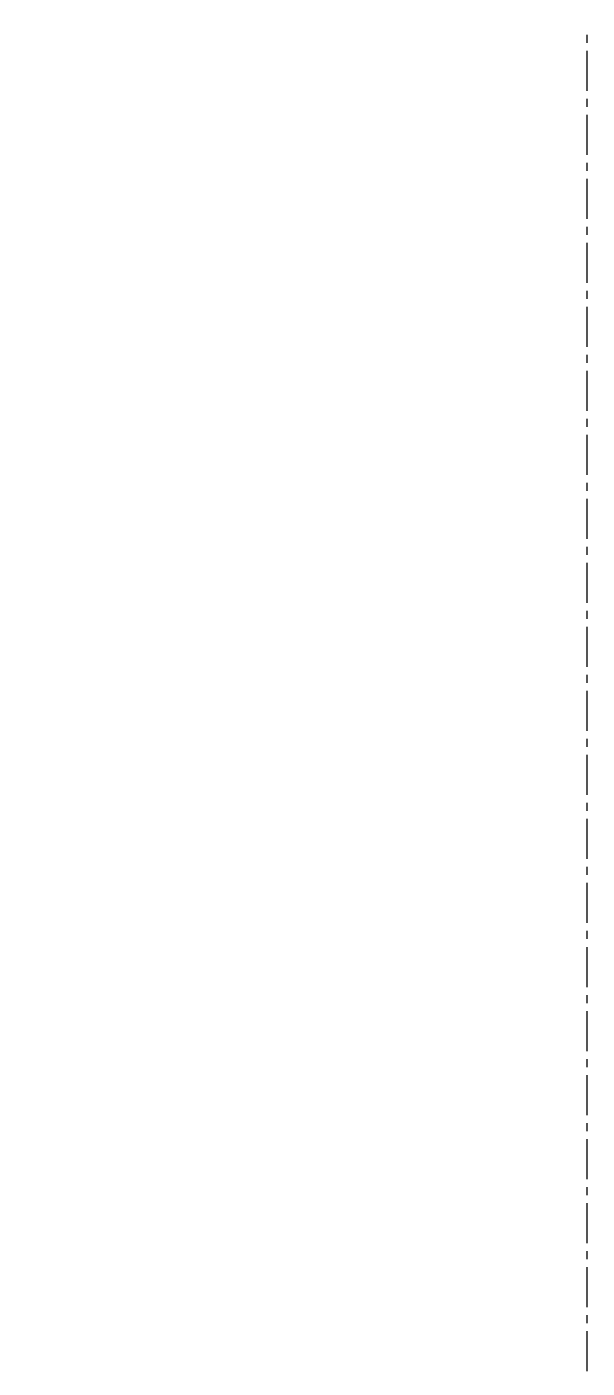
# Model space of a CAD drawing. Extents: x -662 to 7167, y -426 to 2826.
# Drawn here: x -426.2 to -251.2, y 1755.9 to 2175 of the extents above; entities that cross this region are included whole.
import ezdxf
from ezdxf.enums import TextEntityAlignment as Align

# ---------------------------------------------------------------- set-up
doc = ezdxf.new("R2010")
doc.units = 0
doc.header["$LTSCALE"] = 10
doc.linetypes.add('G02-1-PRDXXXX-E-MET-01-P01-01$0$CENTER', pattern=[2, 1.25, -0.25, 0.25, -0.25])
doc.layers.add('(OPTION 3)', color=255, linetype='Continuous')
doc.layers.add('G02-1-PRDXXXX-E-MET-01-P01-01$0$CL_CABLE TRAY', color=200, linetype='G02-1-PRDXXXX-E-MET-01-P01-01$0$CENTER')
doc.styles.add('G02-1-PRDXXXX-E-MET-01-P01-01$0$Standard', font='Franklin%20Gothic%20Medium%20Cond%20Regular.ttf')
doc.styles.add('G02-1-PRDXXXX-M-MPIP-01-P01-01 (OPTION 3)$0$Scovan Standard', font='Franklin%20Gothic%20Medium%20Cond%20Regular.ttf', dxfattribs={"height": 2.5})

# ---------------------------------------------------------------- blocks, each defined once
blk = doc.blocks.new('G02-1-PRDXXXX-M-MPIP-01-P01-01 (OPTION 3)$0$SKID-MODULE-NOZZLE-89')
at = {"layer": 'DEFPOINTS', "extrusion": (-1, 0, -1.83697e-16), "style": 'G02-1-PRDXXXX-M-MPIP-01-P01-01 (OPTION 3)$0$Scovan Standard', "width": 0.8}
for tag, p in [('NOZZLE_ELEVATION', (0, -8, 1.5)), ('NOZZLE_NORTHING', (0, 0, 1.5)), ('NOZZLE_EASTING', (0, -4, 1.5)), ('NOZZLE_RATING', (0, 4, 1.5)), ('NOZZLE_LINE#', (0, -12, 1.5)), ('NOZZLE_SIZE', (0, 8, 1.5)), ('NOZZLE_TAG', (0, 12, 1.5))]:
    blk.add_attdef(tag, text='', height=2.5, dxfattribs=at).set_placement(p, align=Align.MIDDLE_CENTER)

msp = doc.modelspace()

# ---------------------------------------------------------------- linework, layer by layer
at = {"layer": 'G02-1-PRDXXXX-E-MET-01-P01-01$0$CL_CABLE TRAY'}
for p, q in [((-251.2, 75, 2670.19), (-251.2, 2175, 2670.19)), ((-251.2, 75, 230.19), (-251.2, 2175, 230.19)), ((-251.2, 2056.53, 2527.54), (-251.2, 2056.53, 527.54))]:
    msp.add_line(p, q, dxfattribs=at)

# ---------------------------------------------------------------- block references
at = {"layer": '(OPTION 3)'}
ref = msp.add_blockref('G02-1-PRDXXXX-M-MPIP-01-P01-01 (OPTION 3)$0$SKID-MODULE-NOZZLE-89', (-280, 1945, 3094.45), dxfattribs=at)
ref.add_attrib('NOZZLE_TAG', 'N11', dxfattribs={"layer": 'DEFPOINTS', "extrusion": (-1, 0, -1.83697e-16), "height": 2.5, "style": 'G02-1-PRDXXXX-M-MPIP-01-P01-01 (OPTION 3)$0$Scovan Standard', "width": 0.8}).set_placement((-1945, 3106.45, 281.5), align=Align.MIDDLE_CENTER)
ref.add_attrib('NOZZLE_SIZE', '89', dxfattribs={"layer": 'DEFPOINTS', "extrusion": (-1, 0, -1.83697e-16), "height": 2.5, "style": 'G02-1-PRDXXXX-M-MPIP-01-P01-01 (OPTION 3)$0$Scovan Standard', "width": 0.8}).set_placement((-1945, 3102.45, 281.5), align=Align.MIDDLE_CENTER)
ref.add_attrib('NOZZLE_RATING', 'CL600', dxfattribs={"layer": 'DEFPOINTS', "extrusion": (-1, 0, -1.83697e-16), "height": 2.5, "style": 'G02-1-PRDXXXX-M-MPIP-01-P01-01 (OPTION 3)$0$Scovan Standard', "width": 0.8}).set_placement((-1945, 3098.45, 281.5), align=Align.MIDDLE_CENTER)
ref.add_attrib('NOZZLE_NORTHING', 'N 1+945', dxfattribs={"layer": 'DEFPOINTS', "extrusion": (-1, 0, -1.83697e-16), "height": 2.5, "style": 'G02-1-PRDXXXX-M-MPIP-01-P01-01 (OPTION 3)$0$Scovan Standard', "width": 0.8}).set_placement((-1945, 3094.45, 281.5), align=Align.MIDDLE_CENTER)
ref.add_attrib('NOZZLE_EASTING', 'E -0+280', dxfattribs={"layer": 'DEFPOINTS', "extrusion": (-1, 0, -1.83697e-16), "height": 2.5, "style": 'G02-1-PRDXXXX-M-MPIP-01-P01-01 (OPTION 3)$0$Scovan Standard', "width": 0.8}).set_placement((-1945, 3090.45, 281.5), align=Align.MIDDLE_CENTER)
ref.add_attrib('NOZZLE_ELEVATION', '3.094M', dxfattribs={"layer": 'DEFPOINTS', "extrusion": (-1, 0, -1.83697e-16), "height": 2.5, "style": 'G02-1-PRDXXXX-M-MPIP-01-P01-01 (OPTION 3)$0$Scovan Standard', "width": 0.8}).set_placement((-1945, 3086.45, 281.5), align=Align.MIDDLE_CENTER)
ref.add_attrib('NOZZLE_LINE#', '89-PG-C1C5-P0104', dxfattribs={"layer": 'DEFPOINTS', "extrusion": (-1, 0, -1.83697e-16), "height": 2.5, "style": 'G02-1-PRDXXXX-M-MPIP-01-P01-01 (OPTION 3)$0$Scovan Standard', "width": 0.8}).set_placement((-1945, 3082.45, 281.5), align=Align.MIDDLE_CENTER)

# ---------------------------------------------------------------- texts
at = {"layer": 'DEFPOINTS', "extrusion": (-1, 6.27786e-16, 1.83697e-16), "char_height": 0.508, "attachment_point": 3, "text_direction": (0, 0, -1), "style": 'G02-1-PRDXXXX-E-MET-01-P01-01$0$Standard'}
for insert in [(-426.2, 2171.05, 530.96), (-426.2, 2171.05, 1489.68), (-426.2, 2171.05, 2489.68)]:
    msp.add_mtext_dynamic_manual_height_columns('\\A1;UNISTRUT P1000\\P1 5/8" x  1 5/8"\\P12 GAUGE', width=5.2694, gutter_width=1.25, heights=[0], dxfattribs=dict(at, insert=insert))

doc.saveas('drawing.dxf')
